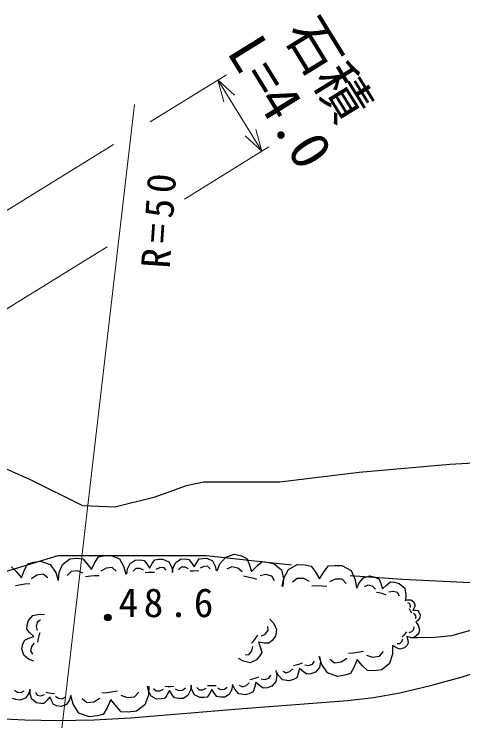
# Model space of a CAD drawing. Units: millimetres, scale not verified. Extents: x 40000 to 680000, y 20000 to 380000.
# Drawn here: x 104880 to 125473, y 267308 to 299701 of the extents above; entities that cross this region are included whole.
import ezdxf
from ezdxf.enums import TextEntityAlignment as Align

# ---------------------------------------------------------------- set-up
doc = ezdxf.new("R2010")
doc.units = ezdxf.units.MM
doc.header["$LTSCALE"] = 1000
doc.layers.add('M-BGD', color=7, linetype='Continuous', lineweight=25)
doc.layers.add('M-STR-HTXT', color=7, linetype='Continuous', lineweight=13)
doc.styles.add('ＭＳ ゴシック', font='')
doc.styles.get('ＭＳ ゴシック').set_extended_font_data('MS Gothic')

msp = doc.modelspace()

# ---------------------------------------------------------------- linework, layer by layer
at = {"layer": 'M-BGD'}
for p, q in [((105637, 278357), (103895, 279120)), ((124879, 279065), (120717, 278684)), ((127873, 279228), (124879, 279065)), ((120717, 278684), (117069, 278248)), ((108032, 277160), (105637, 278357)), ((112768, 278085), (111299, 277541)), ((113585, 278248), (112768, 278085)), ((115055, 278248), (113585, 278248)), ((117069, 278248), (115055, 278248)), ((111299, 277541), (109502, 277105)), ((109502, 277105), (108032, 277160)), ((106889, 274873), (102915, 273676)), ((109665, 274873), (106889, 274873)), ((107095, 274482), (107430, 274730)), ((107430, 274730), (107762, 274761)), ((107762, 274761), (108029, 274730)), ((108029, 274730), (108219, 274522)), ((108589, 274563), (108745, 274819)), ((108745, 274819), (108989, 274872)), ((108989, 274872), (109298, 274900)), ((109298, 274900), (109710, 274735)), ((113694, 274873), (109665, 274873)), ((109710, 274735), (109922, 274373)), ((111332, 274689), (111499, 274716)), ((111499, 274716), (111709, 274723)), ((111709, 274723), (111981, 274596)), ((112294, 274573), (112519, 274721)), ((112519, 274721), (112734, 274728)), ((112734, 274728), (112905, 274699)), ((113260, 274571), (113370, 274730)), ((113370, 274730), (113529, 274755)), ((113529, 274755), (113729, 274762)), ((117614, 274438), (113694, 274873)), ((113729, 274762), (113988, 274641)), ((114325, 274505), (114590, 274816)), ((114590, 274816), (114987, 274944)), ((114987, 274944), (115311, 274867)), ((115311, 274867), (115555, 274753)), ((115555, 274753), (115669, 274495)), ((105362, 274223), (105511, 274504)), ((105511, 274504), (105767, 274576)), ((105767, 274576), (106093, 274626)), ((106093, 274626), (106542, 274477)), ((106542, 274477), (106790, 274106)), ((106942, 274102), (107095, 274482)), ((108219, 274522), (108432, 274238)), ((108432, 274238), (108589, 274563)), ((110085, 274273), (110203, 274524)), ((110203, 274524), (110439, 274679)), ((110439, 274679), (110664, 274687)), ((110664, 274687), (110844, 274656)), ((110844, 274656), (110965, 274508)), ((110965, 274508), (111098, 274308)), ((111098, 274308), (111217, 274522)), ((111217, 274522), (111332, 274689)), ((111981, 274596), (112110, 274343)), ((112183, 274334), (112294, 274573)), ((112905, 274699), (113020, 274558)), ((113020, 274558), (113147, 274367)), ((113147, 274367), (113260, 274571)), ((113582, 274387), (113424, 274307)), ((113761, 274393), (113582, 274387)), ((113875, 274282), (113761, 274393)), ((113988, 274641), (114111, 274400)), ((114111, 274400), (114154, 274177)), ((114191, 274178), (114325, 274505)), ((115669, 274495), (115780, 274158)), ((115780, 274158), (116033, 274417)), ((116033, 274417), (116262, 274609)), ((116262, 274609), (116510, 274582)), ((116510, 274582), (116812, 274510)), ((116812, 274510), (117150, 274223)), ((117465, 274241), (117861, 274471)), ((117861, 274471), (118226, 274464)), ((118226, 274464), (118514, 274398)), ((118514, 274398), (118696, 274148)), ((119104, 274148), (119305, 274407)), ((119305, 274407), (119578, 274435)), ((119578, 274435), (119917, 274428)), ((119917, 274428), (120346, 274198)), ((104756, 274364), (104972, 274155)), ((104972, 274155), (105216, 273867)), ((105216, 273867), (105362, 274223)), ((106790, 274106), (106903, 273748)), ((106920, 273750), (106942, 274102)), ((107498, 274153), (107320, 273973)), ((107784, 274179), (107498, 274153)), ((108026, 274084), (107784, 274179)), ((109103, 274307), (108866, 274168)), ((109381, 274332), (109103, 274307)), ((109567, 274170), (109381, 274332)), ((109922, 274373), (110007, 274031)), ((110057, 274035), (110085, 274273)), ((110463, 274286), (110336, 274171)), ((110657, 274293), (110463, 274286)), ((110817, 274219), (110657, 274293)), ((111068, 274107), (110895, 274096)), ((111178, 274111), (111068, 274107)), ((111320, 274105), (111178, 274111)), ((111554, 274329), (111389, 274244)), ((111743, 274335), (111554, 274329)), ((111863, 274219), (111743, 274335)), ((112110, 274343), (112155, 274108)), ((112155, 274108), (112183, 274334)), ((112542, 274346), (112421, 274237)), ((112727, 274353), (112542, 274346)), ((112880, 274283), (112727, 274353)), ((113119, 274176), (112954, 274165)), ((113224, 274180), (113119, 274176)), ((113359, 274174), (113224, 274180)), ((114868, 274375), (114642, 274262)), ((115147, 274309), (114868, 274375)), ((115346, 274142), (115147, 274309)), ((117150, 274223), (117235, 273812)), ((117253, 273846), (117465, 274241)), ((118696, 274148), (118893, 273812)), ((118893, 273812), (119104, 274148)), ((120346, 274198), (120533, 273778)), ((105924, 273983), (105682, 273821)), ((106218, 274027), (105924, 273983)), ((106426, 273867), (106218, 274027)), ((108405, 273940), (108151, 273909)), ((108567, 273954), (108405, 273940)), ((108776, 273958), (108567, 273954)), ((115659, 273884), (115408, 273936)), ((115817, 273847), (115659, 273884)), ((116017, 273783), (115817, 273847)), ((116438, 274010), (116169, 273954)), ((116709, 273945), (116438, 274010)), ((116834, 273732), (116709, 273945)), ((117185, 273465), (117253, 273846)), ((117235, 273812), (117207, 273460)), ((117865, 273834), (117648, 273659)), ((118179, 273827), (117865, 273834)), ((118431, 273694), (118179, 273827)), ((119632, 273805), (119358, 273683)), ((119938, 273799), (119632, 273805)), ((120121, 273599), (119938, 273799)), ((122701, 273785), (120306, 273948)), ((120533, 273778), (120585, 273394)), ((120711, 273634), (120912, 273862)), ((120912, 273862), (121208, 273951)), ((121208, 273951), (121448, 273890)), ((121448, 273890), (121627, 273802)), ((121627, 273802), (121708, 273609)), ((126131, 273621), (122701, 273785)), ((105206, 273548), (104938, 273499)), ((105377, 273574), (105206, 273548)), ((105600, 273591), (105377, 273574)), ((118827, 273490), (118546, 273488)), ((119005, 273487), (118827, 273490)), ((119234, 273465), (119005, 273487)), ((120607, 273394), (120711, 273634)), ((121112, 273531), (120942, 273450)), ((121318, 273478), (121112, 273531)), ((121463, 273351), (121318, 273478)), ((121708, 273609), (121785, 273357)), ((121785, 273357), (121976, 273545)), ((121976, 273545), (122149, 273685)), ((122149, 273685), (122333, 273661)), ((122333, 273661), (122556, 273604)), ((122556, 273604), (122802, 273386)), ((121692, 273156), (121507, 273197)), ((121809, 273125), (121692, 273156)), ((121956, 273075), (121809, 273125)), ((122271, 273238), (122071, 273200)), ((122472, 273186), (122271, 273238)), ((122561, 273026), (122472, 273186)), ((122802, 273386), (122860, 273080)), ((122860, 273080), (122834, 272819)), ((122817, 272824), (122936, 272862)), ((122936, 272862), (123082, 272860)), ((123082, 272860), (123207, 272782)), ((123207, 272782), (123260, 272676)), ((123025, 272685), (122943, 272720)), ((123070, 272594), (123025, 272685)), ((123072, 272357), (123029, 272437)), ((123070, 272501), (123070, 272594)), ((123240, 272494), (123174, 272387)), ((123284, 272584), (123240, 272494)), ((123260, 272676), (123284, 272584)), ((105535, 271902), (105738, 272143)), ((105738, 272143), (106029, 272204)), ((106029, 272204), (106279, 272186)), ((123097, 272306), (123072, 272357)), ((123126, 272237), (123097, 272306)), ((123174, 272387), (123302, 272377)), ((123283, 272174), (123207, 272234)), ((123327, 272086), (123283, 272174)), ((123302, 272377), (123406, 272359)), ((123406, 272359), (123455, 272285)), ((123455, 272285), (123505, 272186)), ((123505, 272186), (123503, 272029)), ((105485, 271688), (105535, 271902)), ((105937, 271831), (105892, 271638)), ((106087, 271920), (105937, 271831)), ((116615, 271968), (116792, 271775)), ((123298, 272003), (123327, 272086)), ((123411, 271912), (123309, 271840)), ((123316, 271826), (123417, 271688)), ((123503, 272029), (123411, 271912)), ((127626, 271975), (124956, 271199)), ((105467, 271511), (105485, 271688)), ((105604, 271349), (105467, 271511)), ((105892, 271638), (105932, 271448)), ((116533, 271452), (116529, 271639)), ((116792, 271775), (116917, 271498)), ((116917, 271498), (116877, 271191)), ((123128, 271399), (123226, 271497)), ((123226, 271497), (123237, 271619)), ((123417, 271688), (123478, 271499)), ((123478, 271499), (123430, 271303)), ((105549, 271091), (105788, 271171)), ((105788, 271171), (105604, 271349)), ((106009, 271198), (105983, 271086)), ((106054, 271340), (106009, 271198)), ((115953, 271076), (116067, 271228)), ((116225, 271205), (116400, 271286)), ((116400, 271286), (116533, 271452)), ((116877, 271191), (116723, 270998)), ((122690, 271173), (122767, 271240)), ((122767, 271240), (122823, 271295)), ((122823, 271295), (122908, 271385)), ((123072, 271136), (122905, 271176)), ((122905, 271176), (122948, 271006)), ((123008, 271359), (123128, 271399)), ((123316, 271189), (123207, 271118)), ((123430, 271303), (123316, 271189)), ((124956, 271199), (124184, 271124)), ((105233, 270606), (105287, 270836)), ((105287, 270836), (105367, 271009)), ((105367, 271009), (105549, 271091)), ((105801, 270863), (105683, 270721)), ((105983, 271086), (105947, 270908)), ((115772, 270868), (115878, 270982)), ((115878, 270982), (115953, 271076)), ((116360, 270876), (116099, 270908)), ((116099, 270908), (116192, 270657)), ((116569, 270871), (116360, 270876)), ((116723, 270998), (116569, 270871)), ((122462, 270850), (122582, 270847)), ((122582, 270847), (122677, 270943)), ((122677, 270943), (122722, 271067)), ((122969, 270863), (122894, 270768)), ((122948, 271006), (122969, 270863)), ((123207, 271118), (123072, 271136)), ((123261, 271109), (123110, 271110)), ((123402, 271109), (123261, 271109)), ((124184, 271124), (123402, 271109)), ((105325, 270324), (105233, 270606)), ((105683, 270721), (105637, 270523)), ((105637, 270523), (105718, 270362)), ((115661, 270353), (115791, 270514)), ((115791, 270514), (115838, 270712)), ((116192, 270657), (116249, 270442)), ((120633, 270456), (120909, 270505)), ((122247, 270756), (122244, 270369)), ((122393, 270664), (122255, 270765)), ((122584, 270595), (122393, 270664)), ((122788, 270661), (122584, 270595)), ((122894, 270768), (122788, 270661)), ((105547, 270137), (105325, 270324)), ((115405, 270042), (115178, 270172)), ((115479, 270336), (115661, 270353)), ((116152, 270284), (116008, 270105)), ((116249, 270442), (116152, 270284)), ((118999, 269886), (118884, 270255)), ((118896, 270257), (118934, 270021)), ((119892, 270010), (120142, 270176)), ((120227, 270412), (120456, 270429)), ((120456, 270429), (120633, 270456)), ((121057, 270321), (121328, 270233)), ((121328, 270233), (121639, 270279)), ((121639, 270279), (121823, 270487)), ((122244, 270369), (122101, 269944)), ((105779, 270043), (105547, 270137)), ((115708, 269969), (115405, 270042)), ((116008, 270105), (115708, 269969)), ((117700, 269845), (117838, 269878)), ((117838, 269878), (117943, 269912)), ((117943, 269912), (118106, 269970)), ((118215, 269873), (118389, 269846)), ((118389, 269846), (118574, 269905)), ((118574, 269905), (118665, 270050)), ((118934, 270021), (118889, 269747)), ((119254, 269503), (118999, 269886)), ((119375, 270131), (119589, 269965)), ((119589, 269965), (119892, 270010)), ((120622, 270127), (120470, 269761)), ((120872, 269830), (120622, 270127)), ((122101, 269944), (121750, 269651)), ((125390, 269317), (127793, 270053)), ((117004, 269401), (116897, 269614)), ((116897, 269614), (116934, 269378)), ((117209, 269588), (117356, 269508)), ((117356, 269508), (117536, 269566)), ((117536, 269566), (117672, 269692)), ((117969, 269711), (117913, 269472)), ((118152, 269555), (117969, 269711)), ((118308, 269445), (118152, 269555)), ((118704, 269534), (118489, 269465)), ((118889, 269747), (118704, 269534)), ((120470, 269761), (120315, 269472)), ((121094, 269613), (120872, 269830)), ((121388, 269597), (121094, 269613)), ((121750, 269651), (121388, 269597)), ((115700, 269202), (115839, 269236)), ((115839, 269236), (115944, 269269)), ((115944, 269269), (116107, 269327)), ((116215, 269230), (116389, 269203)), ((116389, 269203), (116574, 269263)), ((116574, 269263), (116666, 269408)), ((116934, 269378), (116890, 269105)), ((117198, 269193), (117004, 269401)), ((117495, 269145), (117198, 269193)), ((117695, 269209), (117495, 269145)), ((117848, 269280), (117695, 269209)), ((117913, 269472), (117848, 269280)), ((118489, 269465), (118308, 269445)), ((119715, 269348), (119254, 269503)), ((120051, 269398), (119715, 269348)), ((120315, 269472), (120051, 269398)), ((123983, 268925), (125390, 269317)), ((111044, 268677), (111005, 268902)), ((111055, 268903), (111040, 268493)), ((111800, 268891), (111935, 268884)), ((111935, 268884), (112040, 268886)), ((112040, 268886), (112205, 268894)), ((113004, 268939), (112974, 268713)), ((113042, 268726), (113004, 268939)), ((113760, 268929), (113888, 268922)), ((113888, 268922), (113988, 268924)), ((113988, 268924), (114145, 268931)), ((114904, 268974), (114875, 268760)), ((115005, 268758), (114898, 268972)), ((115210, 268945), (115356, 268866)), ((115356, 268866), (115536, 268924)), ((115536, 268924), (115672, 269050)), ((115970, 269068), (115914, 268830)), ((116152, 268912), (115970, 269068)), ((116309, 268802), (116152, 268912)), ((116705, 268891), (116490, 268822)), ((116890, 269105), (116705, 268891)), ((122575, 268595), (123983, 268925)), ((104905, 268721), (105035, 268629)), ((105035, 268629), (105209, 268603)), ((105209, 268603), (105341, 268684)), ((105547, 268552), (105401, 268348)), ((105612, 268759), (105547, 268552)), ((105612, 268542), (105612, 268758)), ((105854, 268611), (105941, 268488)), ((106355, 268622), (106480, 268594)), ((106480, 268594), (106579, 268579)), ((106579, 268579), (106734, 268560)), ((108906, 268600), (109150, 268611)), ((109150, 268611), (109338, 268633)), ((109338, 268633), (109631, 268677)), ((110397, 268416), (110598, 268630)), ((111164, 268435), (111044, 268677)), ((111282, 268792), (111394, 268679)), ((111394, 268679), (111574, 268682)), ((111574, 268682), (111733, 268760)), ((112009, 268695), (111893, 268493)), ((112132, 268503), (112009, 268695)), ((112277, 268775), (112429, 268703)), ((112429, 268703), (112614, 268707)), ((112614, 268707), (112737, 268814)), ((112974, 268713), (112858, 268476)), ((113155, 268495), (113042, 268726)), ((113268, 268834), (113374, 268727)), ((113374, 268727), (113545, 268730)), ((113545, 268730), (113696, 268804)), ((113848, 268551), (113741, 268401)), ((113958, 268743), (113848, 268551)), ((114076, 268560), (113958, 268743)), ((114183, 268424), (114076, 268560)), ((114213, 268819), (114357, 268750)), ((114357, 268750), (114533, 268753)), ((114533, 268753), (114650, 268855)), ((114875, 268760), (114765, 268534)), ((115199, 268550), (115005, 268758)), ((115495, 268502), (115199, 268550)), ((115695, 268566), (115495, 268502)), ((115849, 268638), (115695, 268566)), ((115914, 268830), (115849, 268638)), ((116490, 268822), (116309, 268802)), ((121377, 268386), (122575, 268595)), ((104963, 268280), (104808, 268337)), ((105165, 268249), (104963, 268280)), ((105401, 268348), (105165, 268249)), ((105686, 268296), (105612, 268542)), ((105907, 268137), (105686, 268296)), ((105941, 268488), (106110, 268462)), ((106110, 268462), (106271, 268510)), ((106378, 268234), (106248, 268105)), ((106519, 268405), (106378, 268234)), ((106604, 268205), (106519, 268405)), ((106783, 268438), (106913, 268346)), ((106913, 268346), (107087, 268320)), ((107087, 268320), (107220, 268400)), ((107425, 268269), (107279, 268065)), ((107490, 268475), (107425, 268269)), ((107591, 268079), (107480, 268474)), ((107996, 268327), (108218, 268145)), ((108539, 268184), (108809, 268352)), ((109316, 268286), (109144, 267903)), ((109572, 267963), (109316, 268286)), ((109782, 268478), (110066, 268376)), ((110066, 268376), (110397, 268416)), ((111040, 268493), (110876, 268047)), ((111421, 268309), (111164, 268435)), ((111621, 268313), (111421, 268309)), ((111780, 268336), (111621, 268313)), ((111893, 268493), (111780, 268336)), ((112245, 268360), (112132, 268503)), ((112416, 268328), (112245, 268360)), ((112631, 268332), (112416, 268328)), ((112858, 268476), (112631, 268332)), ((113400, 268376), (113155, 268495)), ((113590, 268380), (113400, 268376)), ((113741, 268401), (113590, 268380)), ((114345, 268394), (114183, 268424)), ((114549, 268397), (114345, 268394)), ((114765, 268534), (114549, 268397)), ((115194, 267859), (120181, 268238)), ((120181, 268238), (121377, 268386)), ((106095, 268109), (105907, 268137)), ((106248, 268105), (106095, 268109)), ((106687, 268053), (106604, 268205)), ((106842, 267996), (106687, 268053)), ((107043, 267966), (106842, 267996)), ((107279, 268065), (107043, 267966)), ((107849, 267666), (107591, 268079)), ((108218, 268145), (108539, 268184)), ((109144, 267903), (108972, 267601)), ((109800, 267728), (109572, 267963)), ((110876, 268047), (110495, 267748)), ((108333, 267488), (107849, 267666)), ((108972, 267601), (108690, 267531)), ((110111, 267702), (109800, 267728)), ((110495, 267748), (110111, 267702)), ((110227, 267447), (115194, 267859)), ((103882, 267436), (105372, 267351)), ((105372, 267351), (106871, 267325)), ((106871, 267325), (108549, 267356)), ((108690, 267531), (108333, 267488)), ((108549, 267356), (110227, 267447))]:
    msp.add_line(p, q, dxfattribs=at)
for radius in [150, 131, 112, 93.8, 75, 56.3, 37.5, 18.8]:
    msp.add_circle((109177, 272042), radius, dxfattribs=at)
at = {"layer": 'M-STR-HTXT'}
for p, q in [((111119, 294765), (114620, 296926)), ((114231, 296686), (116249, 293416)), ((106699, 263767), (110402, 295553)), ((109437, 293727), (88012, 280504)), ((116574, 293617), (112701, 291226)), ((109147, 289032), (90384, 277452))]:
    msp.add_line(p, q, dxfattribs=at)
for points in [[(114511, 295684), (114231, 296686), (114998, 295985)], [(115968, 294418), (116249, 293416), (115481, 294117)]]:
    msp.add_lwpolyline(points, dxfattribs=at)

# ---------------------------------------------------------------- texts
at = {"layer": 'M-BGD', "insert": (109677, 272043), "char_height": 1320, "attachment_point": 7, "style": 'ＭＳ ゴシック'}
msp.add_mtext('\\T1.28;48.6', dxfattribs=at)
at = {"layer": 'M-STR-HTXT', "style": 'ＭＳ ゴシック'}
msp.add_text('石積', height=1833, rotation=301.7, dxfattribs=at).set_placement((116750, 298549), align=Align.BOTTOM_LEFT)
at = {"layer": 'M-STR-HTXT', "style": 'ＭＳ ゴシック', "width": 1.05}
msp.add_text('L=4.0', height=1833, rotation=301.7, dxfattribs=at).set_placement((114128, 297694), align=Align.BOTTOM_LEFT)
at = {"layer": 'M-STR-HTXT', "insert": (112042, 288016), "char_height": 1320, "attachment_point": 7, "rotation": 86.1, "style": 'ＭＳ ゴシック'}
msp.add_mtext('\\T1.28;R=50', dxfattribs=at)

doc.saveas('drawing.dxf')
